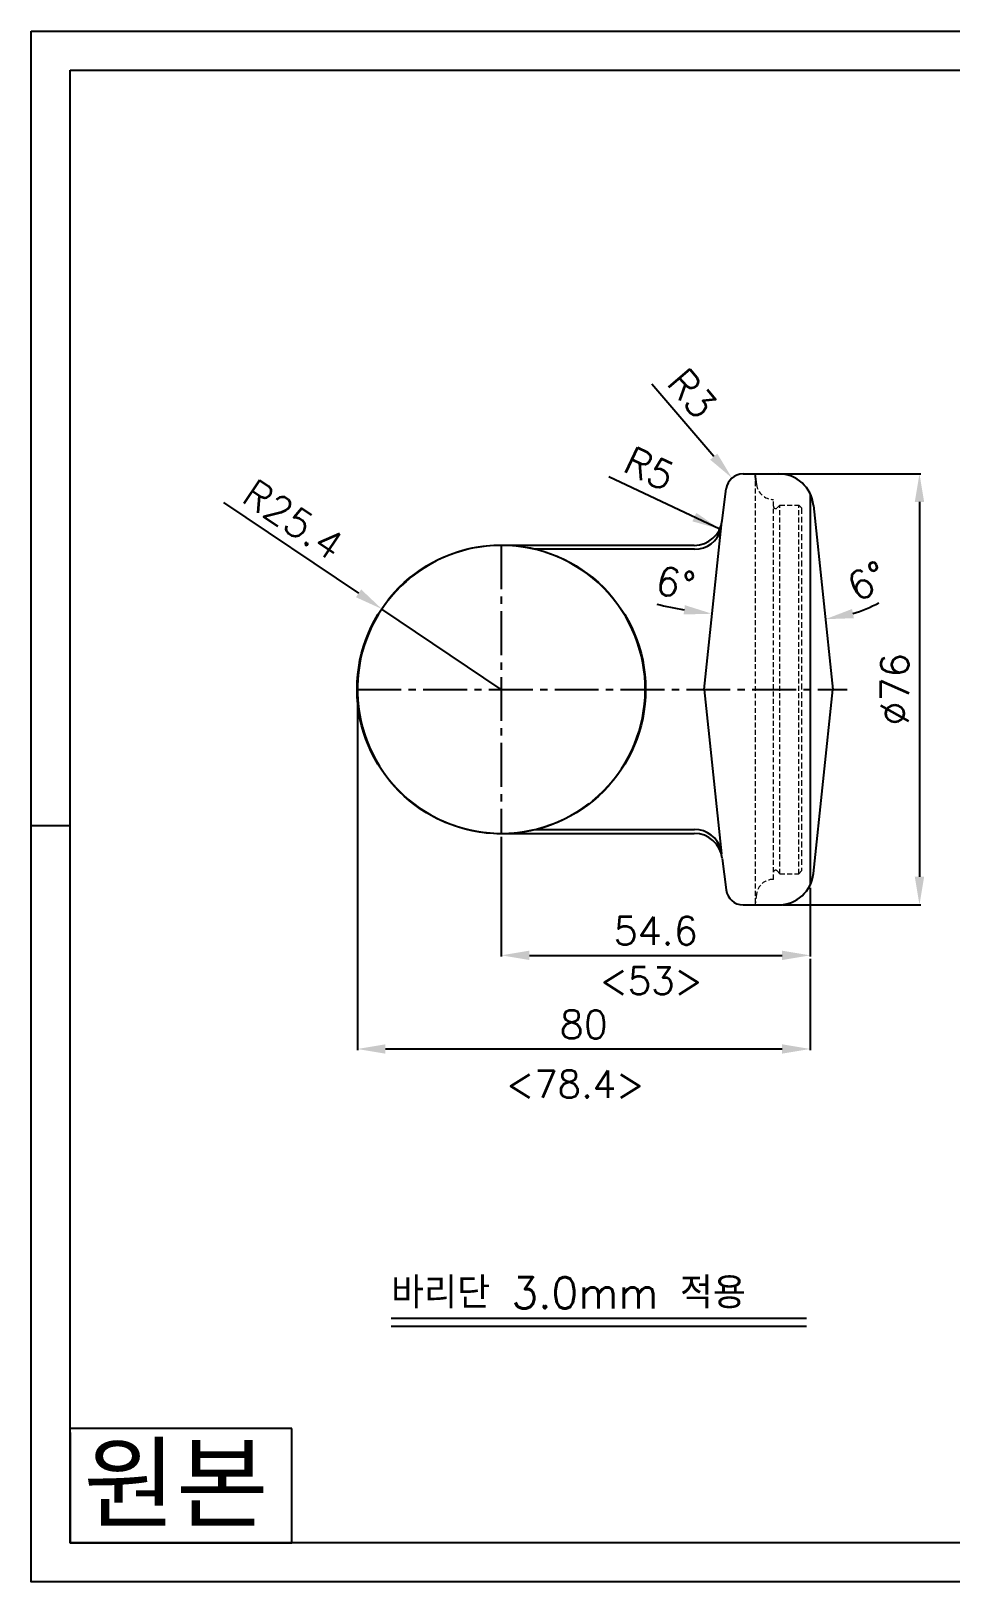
# Model space of a CAD drawing. Header units: inches. Extents: x 16 to 567, y 8 to 406.
# Drawn here: x 16.2 to 252.1, y 8.4 to 405.9 of the extents above; entities that cross this region are included whole.
import ezdxf

# ---------------------------------------------------------------- set-up
doc = ezdxf.new("R2010")
doc.units = ezdxf.units.IN
doc.header["$MEASUREMENT"] = 0
for name, pattern in [('CENTER2', [1.125, 0.75, -0.125, 0.125, -0.125]), ('DASHED', [0.75, 0.5, -0.25]), ('DASHED2', [0.375, 0.25, -0.125])]:
    doc.linetypes.add(name, pattern=pattern)
doc.layers.add('OUTLINE', color=7, linetype='Continuous')
doc.layers.add('THIN', color=8, linetype='Continuous')
doc.styles.add('WC1', font='gulim.ttc')
doc.styles.add('WC11', font='romans.shx', dxfattribs={"bigfont": 'whgtxt.shx'})
doc.dimstyles.get("Standard").update_dxf_attribs({"dimscale": 1.8, "dimtxt": 4, "dimasz": 4, "dimexe": 0.18, "dimexo": 0.5, "dimgap": 1.5, "dimtad": 3, "dimdec": 0, "dimdsep": 46, "dimtxsty": 'WC11', "dimcen": 0, "dimadec": 0, "dimazin": 0, "dimtfac": 1, "dimtdec": 4, "dimtmove": 0, "dimatfit": 3, "dimfxl": 1, "dimtolj": 1, "dimtzin": 0, "dimarcsym": 1})

# ---------------------------------------------------------------- blocks, each defined once
blk = doc.blocks.new('*D52')
at = {"color": 0, "lineweight": -2}
for p, q in [((65.52, 285.07), (100.16, 261.78)), ((136.77, 237.16), (106.13, 257.76))]:
    blk.add_line(p, q, dxfattribs=at)
at = {"color": 0}
blk.add_solid([(99.49, 260.78), (100.83, 262.77), (106.13, 257.76)], dxfattribs=at)
at = {"layer": 'Defpoints', "color": 0}
for p in [(106.13, 257.76), (136.77, 237.16)]:
    blk.add_point(p, dxfattribs=at)
at = {"color": 0, "insert": (83.37, 280.66), "char_height": 7.2, "attachment_point": 5, "rotation": 326.0827, "style": 'WC11'}
blk.add_mtext('\\A1;R25.4', dxfattribs=at)
blk = doc.blocks.new('*D53')
at = {"color": 0, "lineweight": -2}
for p, q in [((136.77, 199.35), (136.77, 168.68)), ((215.97, 186.26), (215.97, 168.68)), ((143.97, 169), (208.77, 169))]:
    blk.add_line(p, q, dxfattribs=at)
at = {"color": 0}
for points in [[(143.97, 170.2), (143.97, 167.8), (136.77, 169)], [(208.77, 167.8), (208.77, 170.2), (215.97, 169)]]:
    blk.add_solid(points, dxfattribs=at)
at = {"layer": 'Defpoints', "color": 0}
for p in [(136.77, 200.25), (215.97, 187.16), (215.97, 169)]:
    blk.add_point(p, dxfattribs=at)
at = {"color": 0, "insert": (176.37, 175.3), "char_height": 7.2, "attachment_point": 5, "style": 'WC11'}
blk.add_mtext('\\A1;54.6', dxfattribs=at)
blk = doc.blocks.new('*D56')
at = {"color": 0, "lineweight": -2}
blk.add_line((192.8, 278.24), (164.34, 291.65), dxfattribs=at)
at = {"color": 0}
blk.add_solid([(185.77, 280.23), (186.79, 282.4), (192.8, 278.24)], dxfattribs=at)
at = {"layer": 'Defpoints', "color": 0}
for p in [(186.22, 281.34), (192.8, 278.24)]:
    blk.add_point(p, dxfattribs=at)
at = {"color": 0, "insert": (174.74, 293.72), "char_height": 7.2, "attachment_point": 5, "rotation": 334.7663, "style": 'WC11'}
blk.add_mtext('\\A1;R5', dxfattribs=at)
blk = doc.blocks.new('*D65')
at = {"color": 0, "lineweight": -2}
for p, q in [((99.85, 236.26), (99.85, 144.68)), ((215.97, 168.1), (215.97, 144.68)), ((107.05, 145), (208.77, 145))]:
    blk.add_line(p, q, dxfattribs=at)
at = {"color": 0}
for points in [[(107.05, 146.2), (107.05, 143.8), (99.85, 145)], [(208.77, 143.8), (208.77, 146.2), (215.97, 145)]]:
    blk.add_solid(points, dxfattribs=at)
at = {"layer": 'Defpoints', "color": 0}
for p in [(99.85, 237.16), (215.97, 169), (215.97, 145)]:
    blk.add_point(p, dxfattribs=at)
at = {"color": 0, "insert": (157.91, 151.3), "char_height": 7.2, "attachment_point": 5, "style": 'WC11'}
blk.add_mtext('\\A1;80', dxfattribs=at)
blk = doc.blocks.new('*D66')
at = {"color": 0, "lineweight": -2}
for p, q in [((208.88, 292.39), (244.32, 292.39)), ((244, 285.19), (244, 189.13)), ((208.88, 181.93), (244.32, 181.93))]:
    blk.add_line(p, q, dxfattribs=at)
at = {"color": 0}
for points in [[(245.2, 285.19), (242.8, 285.19), (244, 292.39)], [(242.8, 189.13), (245.2, 189.13), (244, 181.93)]]:
    blk.add_solid(points, dxfattribs=at)
at = {"layer": 'Defpoints', "color": 0}
for p in [(207.98, 292.39), (207.98, 181.93), (244, 181.93)]:
    blk.add_point(p, dxfattribs=at)
at = {"color": 0, "insert": (237.7, 237.16), "char_height": 7.2, "attachment_point": 5, "rotation": 90, "style": 'WC11'}
blk.add_mtext('\\A1;%%c76', dxfattribs=at)
blk = doc.blocks.new('*D72')
at = {"color": 0, "lineweight": -2}
blk.add_line((191.24, 296.81), (175.35, 315.36), dxfattribs=at)
at = {"color": 0}
blk.add_solid([(190.33, 296.03), (192.15, 297.59), (195.92, 291.34)], dxfattribs=at)
at = {"layer": 'Defpoints', "color": 0}
for p in [(195.92, 291.34), (198.76, 288.03)]:
    blk.add_point(p, dxfattribs=at)
at = {"color": 0, "insert": (185.68, 312.98), "char_height": 7.2, "attachment_point": 5, "rotation": 310.5818, "style": 'WC11'}
blk.add_mtext('\\A1;R3', dxfattribs=at)
blk = doc.blocks.new('*D106')
at = {"color": 0, "lineweight": -2}
blk.add_arc((215.97, 292.39), 37.44, 287.035, 298.07, dxfattribs=at)
at = {"color": 0}
blk.add_solid([(226.7, 257.76), (227.18, 255.41), (219.89, 255.15)], dxfattribs=at)
at = {"layer": 'Defpoints', "color": 0}
for p in [(215.97, 287.3), (216.82, 284.33), (217.28, 254.97), (221.78, 237.16), (215.97, 187.02)]:
    blk.add_point(p, dxfattribs=at)
at = {"color": 0, "insert": (230.63, 264.91), "char_height": 7.2, "attachment_point": 5, "rotation": 28.07, "style": 'WC11'}
blk.add_mtext('\\A1;6%%d', dxfattribs=at)
blk = doc.blocks.new('*D111')
at = {"color": 0, "lineweight": -2}
blk.add_arc((201.84, 361.56), 105.59, 256.1847, 260.0924, dxfattribs=at)
at = {"color": 0}
blk.add_solid([(183.51, 256.36), (183.84, 258.74), (190.81, 256.55)], dxfattribs=at)
at = {"layer": 'Defpoints', "color": 0}
for p in [(201.84, 292.39), (193.2, 279.3), (198.16, 256.04), (188.77, 237.16), (201.84, 181.93)]:
    blk.add_point(p, dxfattribs=at)
at = {"color": 0, "insert": (181.43, 264.39), "char_height": 7.2, "attachment_point": 5, "rotation": 348.1385, "style": 'WC11'}
blk.add_mtext('\\A1;6%%d', dxfattribs=at)

msp = doc.modelspace()

# ---------------------------------------------------------------- linework, layer by layer
for p, q in [((198.76, 292.39), (226.6, 292.39)), ((216.82, 284.33), (221.78, 237.16)), ((188.77, 237.16), (193.2, 279.3)), ((188.77, 237.16), (193.2, 195.02)), ((216.82, 189.99), (221.78, 237.16)), ((16.16, 202.31), (26.16, 202.31)), ((198.76, 181.93), (207.87, 181.93)), ((83.03, 47.7), (26.16, 47.7)), ((26.16, 46.7), (26.16, 18.4)), ((83.03, 18.4), (83.03, 47.7)), ((26.16, 18.4), (83.03, 18.4))]:
    msp.add_line(p, q)
at = {"ltscale": 15}
msp.add_line((215.97, 287.3), (215.97, 187.02), dxfattribs=at)
at = {"color": 1, "linetype": 'CENTER2', "ltscale": 15}
for p, q in [((136.77, 274.07), (136.77, 200.25)), ((99.85, 237.16), (225.5, 237.16))]:
    msp.add_line(p, q, dxfattribs=at)
at = {"color": 1}
for p, q in [((108.5, 76), (215, 76)), ((108.5, 74), (215, 74))]:
    msp.add_line(p, q, dxfattribs=at)
msp.add_lwpolyline([(16.16, 405.89), (28.71, 405.89), (566.91, 405.89), (566.91, 8.4), (16.16, 8.4), (16.16, 396.23)], close=True)
msp.add_lwpolyline([(26.16, 395.89), (556.91, 395.89), (556.91, 18.4), (26.16, 18.4), (26.16, 395.89)])
msp.add_circle((136.77, 237.16), 37)
for centre, start, end in [((207.87, 283.39), 6, 90), ((207.87, 190.93), 270, 354)]:
    msp.add_arc(centre, 9, start, end)
at = {"layer": 'OUTLINE'}
for p, q in [((198.76, 292.39), (201.84, 292.39)), ((202.2, 289.64), (201.84, 292.39)), ((193.44, 280.46), (194.43, 288.56)), ((193.05, 277.28), (193.05, 277.28)), ((186.22, 274.07), (136.77, 274.07)), ((186.34, 273.07), (145.3, 273.07)), ((136.77, 200.25), (186.22, 200.25)), ((145.3, 201.25), (186.34, 201.25)), ((193.44, 193.86), (194.43, 185.76)), ((198.76, 181.93), (201.84, 181.93))]:
    msp.add_line(p, q, dxfattribs=at)
at = {"layer": 'OUTLINE', "linetype": 'DASHED2', "lineweight": 5, "ltscale": 5}
for p, q in [((201.84, 292.39), (201.84, 181.93)), ((206.53, 188.47), (206.53, 285.85)), ((207.52, 283.69), (208.22, 284.39)), ((208.22, 189.93), (208.22, 284.39)), ((208.22, 284.39), (213.07, 284.39)), ((213.07, 189.93), (213.07, 284.39)), ((213.79, 283.67), (213.07, 284.39)), ((207.52, 190.63), (208.22, 189.93)), ((208.22, 189.93), (213.07, 189.93)), ((213.79, 190.65), (213.07, 189.93)), ((202.2, 184.68), (201.84, 181.93))]:
    msp.add_line(p, q, dxfattribs=at)
at = {"layer": 'OUTLINE', "linetype": 'DASHED', "lineweight": 5, "ltscale": 3}
msp.add_line((213.79, 283.67), (213.79, 190.65), dxfattribs=at)
at = {"layer": 'OUTLINE'}
for centre, radius, start, end in [((198.76, 288.03), 4.36, 90, 173), ((186.22, 281.34), 7.27, 270, 353), ((186.34, 280.07), 7, 270, 344.471), ((136.77, 237.16), 36.91, 309.3537, 307.5754), ((186.22, 192.98), 7.27, 7, 90), ((186.34, 194.25), 7, 15.5285, 90), ((198.76, 186.29), 4.36, 187, 270)]:
    msp.add_arc(centre, radius, start, end, dxfattribs=at)
at = {"layer": 'OUTLINE', "linetype": 'DASHED2', "lineweight": 5, "ltscale": 5}
for centre, radius, start, end in [((206.53, 290.21), 4.36, 187.5, 270), ((207.11, 284.1), 0.581, 180, 315), ((207.11, 190.22), 0.581, 45, 180), ((206.53, 184.11), 4.36, 90, 172.5)]:
    msp.add_arc(centre, radius, start, end, dxfattribs=at)
at = {"layer": 'THIN'}
msp.add_lwpolyline([(137.76, 274.06), (136.77, 274.07)], dxfattribs=at)

# ---------------------------------------------------------------- texts
for s, height, style, p in [('<53>', 7, 'WC11', (162, 159)), ('<78.4>', 7, 'WC11', (138, 132.5)), ('바리단 3.0mm 적용', 8, 'WC11', (108.5, 78.5)), ('원본', 18.938, 'WC1', (29.6, 24.34))]:
    msp.add_text(s, height=height, dxfattribs=dict(style=style)).set_placement(p)

# ---------------------------------------------------------------- dimensions: what is measured, and where the dimension line sits
for center, mpoint, text, override, picture, middle in [((198.76, 288.03), (195.92, 291.34), 'R3', {"dimtxt": 4, "dimtxsty": 'WC11', "dimtofl": 0}, '*D72', (180.89, 308.88)), ((186.22, 281.34), (192.8, 278.24), 'R5', {"dimtxt": 4, "dimtxsty": 'WC11'}, '*D56', (172.06, 288.02))]:
    dim = msp.add_radius_dim(center=center, mpoint=mpoint, text=text, dimstyle='Standard', override=override)
    dim.commit()
    dim.dimension.update_dxf_attribs({"geometry": picture, "text_midpoint": middle, "dimtype": 164})
dim = msp.add_radius_dim(center=(136.77, 237.16), mpoint=(106.13, 257.76), text='R25.4', dimstyle='Standard', override={"dimtxt": 4, "dimtxsty": 'WC11'})
dim.commit()
dim.dimension.update_dxf_attribs({"geometry": '*D52', "text_midpoint": (83.37, 280.66)})
for base, line1, line2, override, picture, middle in [((198.16, 256.04), ((201.84, 292.39), (201.84, 181.93)), ((188.77, 237.16), (193.2, 279.3)), {"dimsd2": 1, "dimtofl": 0}, '*D111', (180.14, 258.23)), ((217.28, 254.97), ((216.82, 284.33), (221.78, 237.16)), ((215.97, 287.3), (215.97, 187.02)), {"dimsd1": 1, "dimtofl": 0}, '*D106', (233.59, 259.35))]:
    dim = msp.add_angular_dim_2l(base=base, line1=line1, line2=line2, dimstyle='Standard', override=override)
    dim.commit()
    dim.dimension.update_dxf_attribs({"geometry": picture, "text_midpoint": middle, "dimtype": 162})
dim = msp.add_linear_dim(base=(244, 181.93), p1=(207.98, 292.39), p2=(207.98, 181.93), angle=90, text='%%c76', dimstyle='Standard', override={"dimtxt": 4, "dimtxsty": 'WC11'})
dim.commit()
dim.dimension.update_dxf_attribs({"geometry": '*D66', "text_midpoint": (237.7, 237.16)})
for base, p1, p2, text, picture, middle in [((215.97, 145), (99.85, 237.16), (215.97, 169), '80', '*D65', (157.91, 151.3)), ((215.97, 169), (136.77, 200.25), (215.97, 187.16), '54.6', '*D53', (176.37, 175.3))]:
    dim = msp.add_linear_dim(base=base, p1=p1, p2=p2, text=text, dimstyle='Standard', override={"dimtxt": 4, "dimtxsty": 'WC11'})
    dim.commit()
    dim.dimension.update_dxf_attribs({"geometry": picture, "text_midpoint": middle})

doc.saveas('drawing.dxf')
